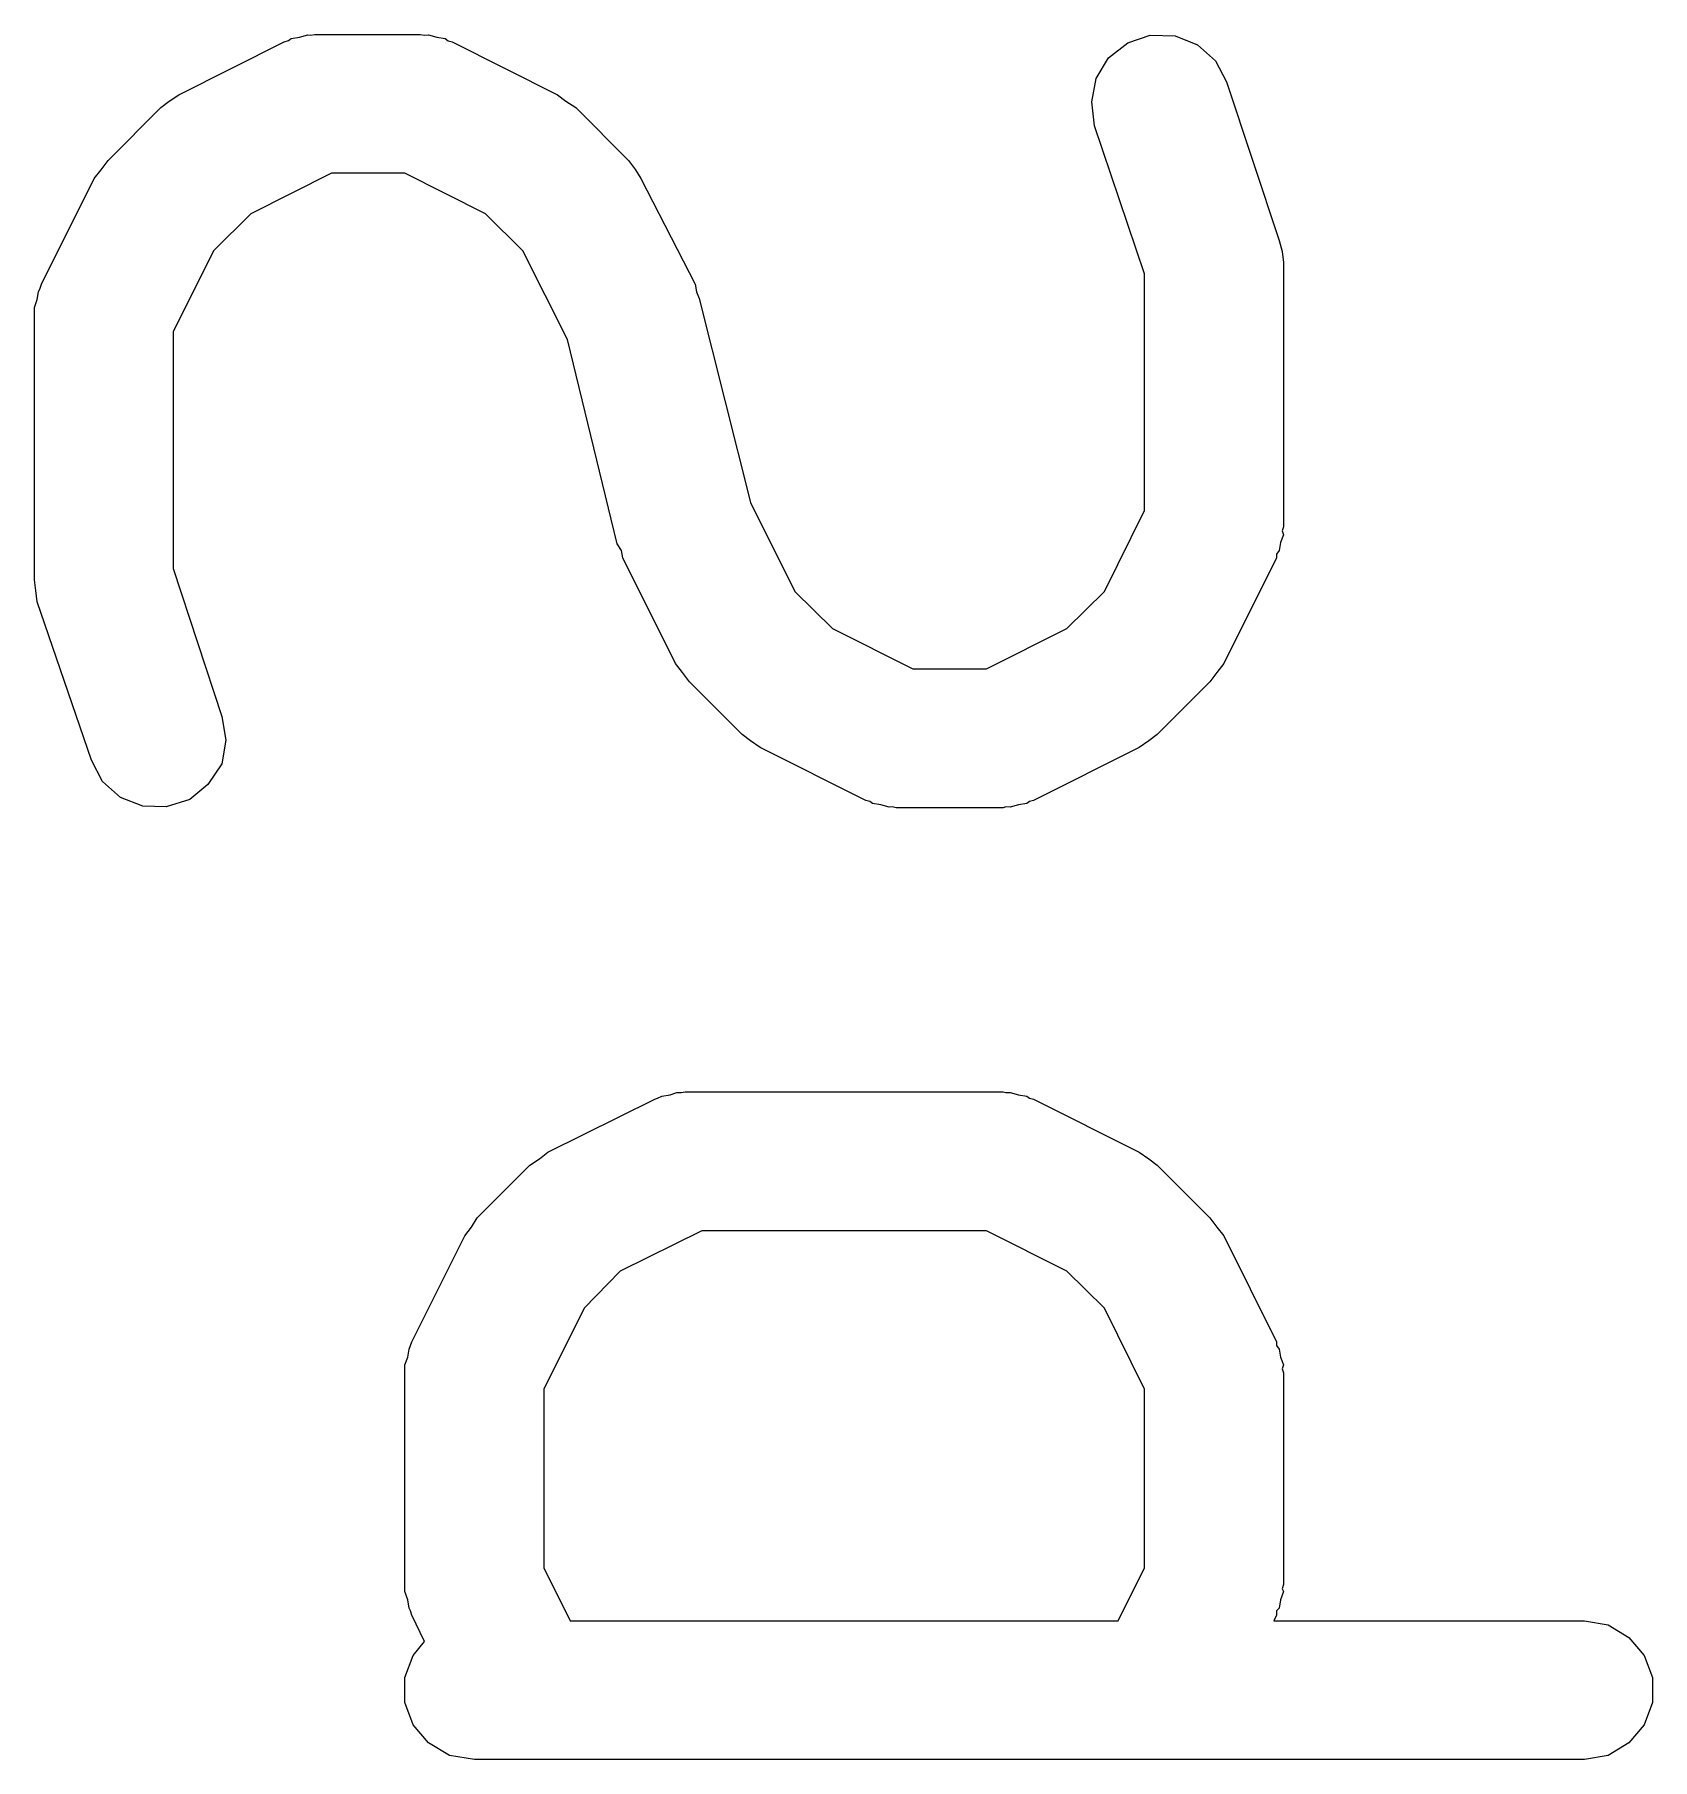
# Model space of a CAD drawing. Extents: x 91.3 to 189.8, y -113.5 to -60.4.
# Drawn here: x 151.512 to 152.678, y -100.231 to -98.988 of the extents above; entities that cross this region are included whole.
import ezdxf

# ---------------------------------------------------------------- set-up
doc = ezdxf.new("R2010")
doc.units = 0
doc.header["$MEASUREMENT"] = 0
doc.layers.add('BLACK', color=7, linetype='CONTINUOUS')

msp = doc.modelspace()

# ---------------------------------------------------------------- linework, layer by layer
at = {"layer": 'Black'}
for p, q in [((151.616, -99.0315), (151.692, -98.9934)), ((151.692, -98.9934), (151.695, -98.9925)), ((151.695, -98.9925), (151.697, -98.9911)), ((151.697, -98.9911), (151.703, -98.9901)), ((151.703, -98.9901), (151.709, -98.9884)), ((151.709, -98.9884), (151.711, -98.9886)), ((151.711, -98.9886), (151.714, -98.9881)), ((151.714, -98.9881), (151.79, -98.9881)), ((151.79, -98.9881), (151.793, -98.9886)), ((151.793, -98.9886), (151.796, -98.9884)), ((151.796, -98.9884), (151.802, -98.9901)), ((151.802, -98.9901), (151.808, -98.9911)), ((151.808, -98.9911), (151.81, -98.9926)), ((151.81, -98.9926), (151.813, -98.9934)), ((151.813, -98.9934), (151.889, -99.0315)), ((152.286, -99.0049), (152.3, -98.9941)), ((152.3, -98.9941), (152.316, -98.9886)), ((152.316, -98.9886), (152.334, -98.9891)), ((152.334, -98.9891), (152.35, -98.9955)), ((152.35, -98.9955), (152.363, -99.007)), ((152.277, -99.0197), (152.286, -99.0049)), ((152.363, -99.007), (152.371, -99.0223)), ((152.274, -99.0367), (152.277, -99.0197)), ((151.609, -99.0362), (151.616, -99.0315)), ((151.889, -99.0315), (151.895, -99.0362)), ((152.371, -99.0223), (152.409, -99.1366)), ((151.565, -99.0789), (151.603, -99.0408)), ((151.603, -99.0408), (151.609, -99.0362)), ((151.895, -99.0362), (151.902, -99.0408)), ((151.902, -99.0408), (151.94, -99.0789)), ((152.276, -99.0539), (152.274, -99.0367)), ((152.312, -99.1605), (152.276, -99.0539)), ((151.56, -99.0855), (151.565, -99.0789)), ((151.94, -99.0789), (151.945, -99.0855)), ((151.517, -99.1681), (151.555, -99.0919)), ((151.555, -99.0919), (151.56, -99.0855)), ((151.726, -99.0881), (151.668, -99.1173)), ((151.779, -99.0881), (151.726, -99.0881)), ((151.837, -99.1173), (151.779, -99.0881)), ((151.945, -99.0855), (151.949, -99.0919)), ((151.949, -99.0919), (151.988, -99.1681)), ((151.668, -99.1173), (151.641, -99.1439)), ((151.864, -99.1439), (151.837, -99.1173)), ((151.641, -99.1439), (151.612, -99.2023)), ((151.896, -99.2079), (151.864, -99.1439)), ((152.409, -99.1366), (152.411, -99.1445)), ((152.411, -99.1445), (152.412, -99.1524)), ((152.412, -99.1524), (152.412, -99.3429)), ((151.515, -99.1734), (151.516, -99.1709)), ((151.516, -99.1709), (151.517, -99.1681)), ((151.988, -99.1681), (151.989, -99.1734)), ((152.312, -99.3311), (152.312, -99.1605)), ((151.512, -99.1848), (151.514, -99.1791)), ((151.514, -99.1791), (151.515, -99.1734)), ((151.989, -99.1734), (151.991, -99.1783)), ((151.991, -99.1783), (152.028, -99.3254)), ((151.512, -99.1876), (151.512, -99.1848)), ((151.512, -99.1905), (151.512, -99.1876)), ((151.512, -99.381), (151.512, -99.1905)), ((151.612, -99.2023), (151.612, -99.3728)), ((151.932, -99.355), (151.896, -99.2079)), ((152.028, -99.3254), (152.06, -99.3894)), ((152.283, -99.3894), (152.312, -99.3311)), ((152.412, -99.3429), (152.411, -99.3457)), ((151.935, -99.36), (151.932, -99.355)), ((152.41, -99.3542), (152.409, -99.36)), ((152.412, -99.3486), (152.41, -99.3542)), ((152.411, -99.3457), (152.412, -99.3486)), ((151.936, -99.3652), (151.935, -99.36)), ((151.974, -99.4414), (151.936, -99.3652)), ((152.407, -99.3652), (152.369, -99.4414)), ((152.409, -99.36), (152.407, -99.3625)), ((152.407, -99.3625), (152.407, -99.3652)), ((151.513, -99.3888), (151.512, -99.381)), ((151.612, -99.3728), (151.647, -99.4794)), ((151.514, -99.3968), (151.513, -99.3888)), ((152.06, -99.3894), (152.087, -99.416)), ((152.256, -99.416), (152.283, -99.3894)), ((151.553, -99.511), (151.514, -99.3968)), ((152.087, -99.416), (152.145, -99.4452)), ((152.198, -99.4452), (152.256, -99.416)), ((151.979, -99.4478), (151.974, -99.4414)), ((152.369, -99.4414), (152.364, -99.4478)), ((151.984, -99.4544), (151.979, -99.4478)), ((152.022, -99.4925), (151.984, -99.4544)), ((152.145, -99.4452), (152.198, -99.4452)), ((152.359, -99.4544), (152.321, -99.4925)), ((152.364, -99.4478), (152.359, -99.4544)), ((151.647, -99.4794), (151.65, -99.4966)), ((152.028, -99.4971), (152.022, -99.4925)), ((152.321, -99.4925), (152.315, -99.4971)), ((151.65, -99.4966), (151.647, -99.5136)), ((152.035, -99.5019), (152.028, -99.4971)), ((152.111, -99.54), (152.035, -99.5019)), ((152.308, -99.5019), (152.232, -99.54)), ((152.315, -99.4971), (152.308, -99.5019)), ((151.561, -99.5263), (151.553, -99.511)), ((151.647, -99.5136), (151.637, -99.5284)), ((151.574, -99.5378), (151.561, -99.5263)), ((151.637, -99.5284), (151.624, -99.5392)), ((151.59, -99.5442), (151.574, -99.5378)), ((151.624, -99.5392), (151.607, -99.5447)), ((152.114, -99.5408), (152.111, -99.54)), ((152.116, -99.5422), (152.114, -99.5408)), ((152.122, -99.5432), (152.116, -99.5422)), ((152.128, -99.5449), (152.122, -99.5432)), ((152.221, -99.5432), (152.215, -99.5449)), ((152.227, -99.5422), (152.221, -99.5432)), ((152.229, -99.5408), (152.227, -99.5422)), ((152.232, -99.54), (152.229, -99.5408)), ((151.607, -99.5447), (151.59, -99.5442)), ((152.13, -99.5447), (152.128, -99.5449)), ((152.133, -99.5452), (152.13, -99.5447)), ((152.21, -99.5452), (152.133, -99.5452)), ((152.212, -99.5447), (152.21, -99.5452)), ((152.215, -99.5449), (152.212, -99.5447)), ((151.959, -99.7553), (151.961, -99.7545)), ((151.961, -99.7545), (151.964, -99.753)), ((151.964, -99.753), (151.97, -99.752)), ((151.97, -99.752), (151.975, -99.7503)), ((151.975, -99.7503), (151.978, -99.7505)), ((151.978, -99.7505), (151.981, -99.75)), ((151.981, -99.75), (152.21, -99.75)), ((152.21, -99.75), (152.212, -99.7505)), ((152.212, -99.7505), (152.215, -99.7503)), ((152.215, -99.7503), (152.221, -99.752)), ((152.221, -99.752), (152.227, -99.753)), ((152.227, -99.753), (152.229, -99.7545)), ((152.229, -99.7545), (152.232, -99.7553)), ((151.882, -99.7934), (151.959, -99.7553)), ((152.232, -99.7553), (152.308, -99.7934)), ((151.831, -99.8408), (151.869, -99.8027)), ((151.869, -99.8027), (151.876, -99.7981)), ((151.876, -99.7981), (151.882, -99.7934)), ((152.308, -99.7934), (152.315, -99.7981)), ((152.315, -99.7981), (152.321, -99.8027)), ((152.321, -99.8027), (152.359, -99.8408)), ((151.827, -99.8474), (151.831, -99.8408)), ((152.359, -99.8408), (152.364, -99.8474)), ((151.784, -99.93), (151.822, -99.8538)), ((151.822, -99.8538), (151.827, -99.8474)), ((151.993, -99.85), (151.934, -99.8792)), ((152.198, -99.85), (151.993, -99.85)), ((152.256, -99.8792), (152.198, -99.85)), ((152.364, -99.8474), (152.369, -99.8538)), ((152.369, -99.8538), (152.407, -99.93)), ((151.934, -99.8792), (151.908, -99.9058)), ((152.283, -99.9058), (152.256, -99.8792)), ((151.908, -99.9058), (151.879, -99.9642)), ((152.312, -99.9642), (152.283, -99.9058)), ((151.779, -99.9467), (151.781, -99.9411)), ((151.781, -99.9411), (151.782, -99.9353)), ((151.782, -99.9353), (151.783, -99.9328)), ((151.783, -99.9328), (151.784, -99.93)), ((152.407, -99.93), (152.407, -99.9328)), ((152.407, -99.9328), (152.409, -99.9353)), ((152.409, -99.9353), (152.41, -99.941)), ((152.41, -99.941), (152.412, -99.9467)), ((151.779, -99.9495), (151.779, -99.9467)), ((151.779, -99.9524), (151.779, -99.9495)), ((151.779, -100.105), (151.779, -99.9524)), ((152.412, -99.9467), (152.411, -99.9495)), ((152.411, -99.9495), (152.412, -99.9524)), ((152.412, -99.9524), (152.412, -100.105)), ((151.879, -99.9642), (151.879, -100.093)), ((152.312, -100.093), (152.312, -99.9642)), ((151.879, -100.093), (151.898, -100.131)), ((152.293, -100.131), (152.312, -100.093)), ((151.779, -100.108), (151.779, -100.105)), ((151.779, -100.11), (151.779, -100.108)), ((151.781, -100.116), (151.779, -100.11)), ((152.412, -100.11), (152.41, -100.116)), ((152.412, -100.105), (152.411, -100.108)), ((152.411, -100.108), (152.412, -100.11)), ((151.782, -100.122), (151.781, -100.116)), ((151.783, -100.124), (151.782, -100.122)), ((151.784, -100.127), (151.783, -100.124)), ((151.793, -100.146), (151.784, -100.127)), ((152.407, -100.127), (152.405, -100.131)), ((152.409, -100.122), (152.407, -100.124)), ((152.407, -100.124), (152.407, -100.127)), ((152.41, -100.116), (152.409, -100.122)), ((151.898, -100.131), (152.293, -100.131)), ((152.405, -100.131), (152.629, -100.131)), ((152.629, -100.131), (152.646, -100.134)), ((152.646, -100.134), (152.661, -100.143)), ((151.785, -100.156), (151.793, -100.146)), ((152.661, -100.143), (152.672, -100.156)), ((151.779, -100.172), (151.785, -100.156)), ((152.672, -100.156), (152.678, -100.172)), ((151.779, -100.19), (151.779, -100.172)), ((152.678, -100.172), (152.678, -100.19)), ((151.785, -100.206), (151.779, -100.19)), ((152.678, -100.19), (152.672, -100.206)), ((151.796, -100.219), (151.785, -100.206)), ((152.672, -100.206), (152.661, -100.219)), ((151.811, -100.228), (151.796, -100.219)), ((152.661, -100.219), (152.646, -100.228)), ((151.829, -100.231), (151.811, -100.228)), ((152.629, -100.231), (151.829, -100.231)), ((152.646, -100.228), (152.629, -100.231))]:
    msp.add_line(p, q, dxfattribs=at)

doc.saveas('drawing.dxf')
